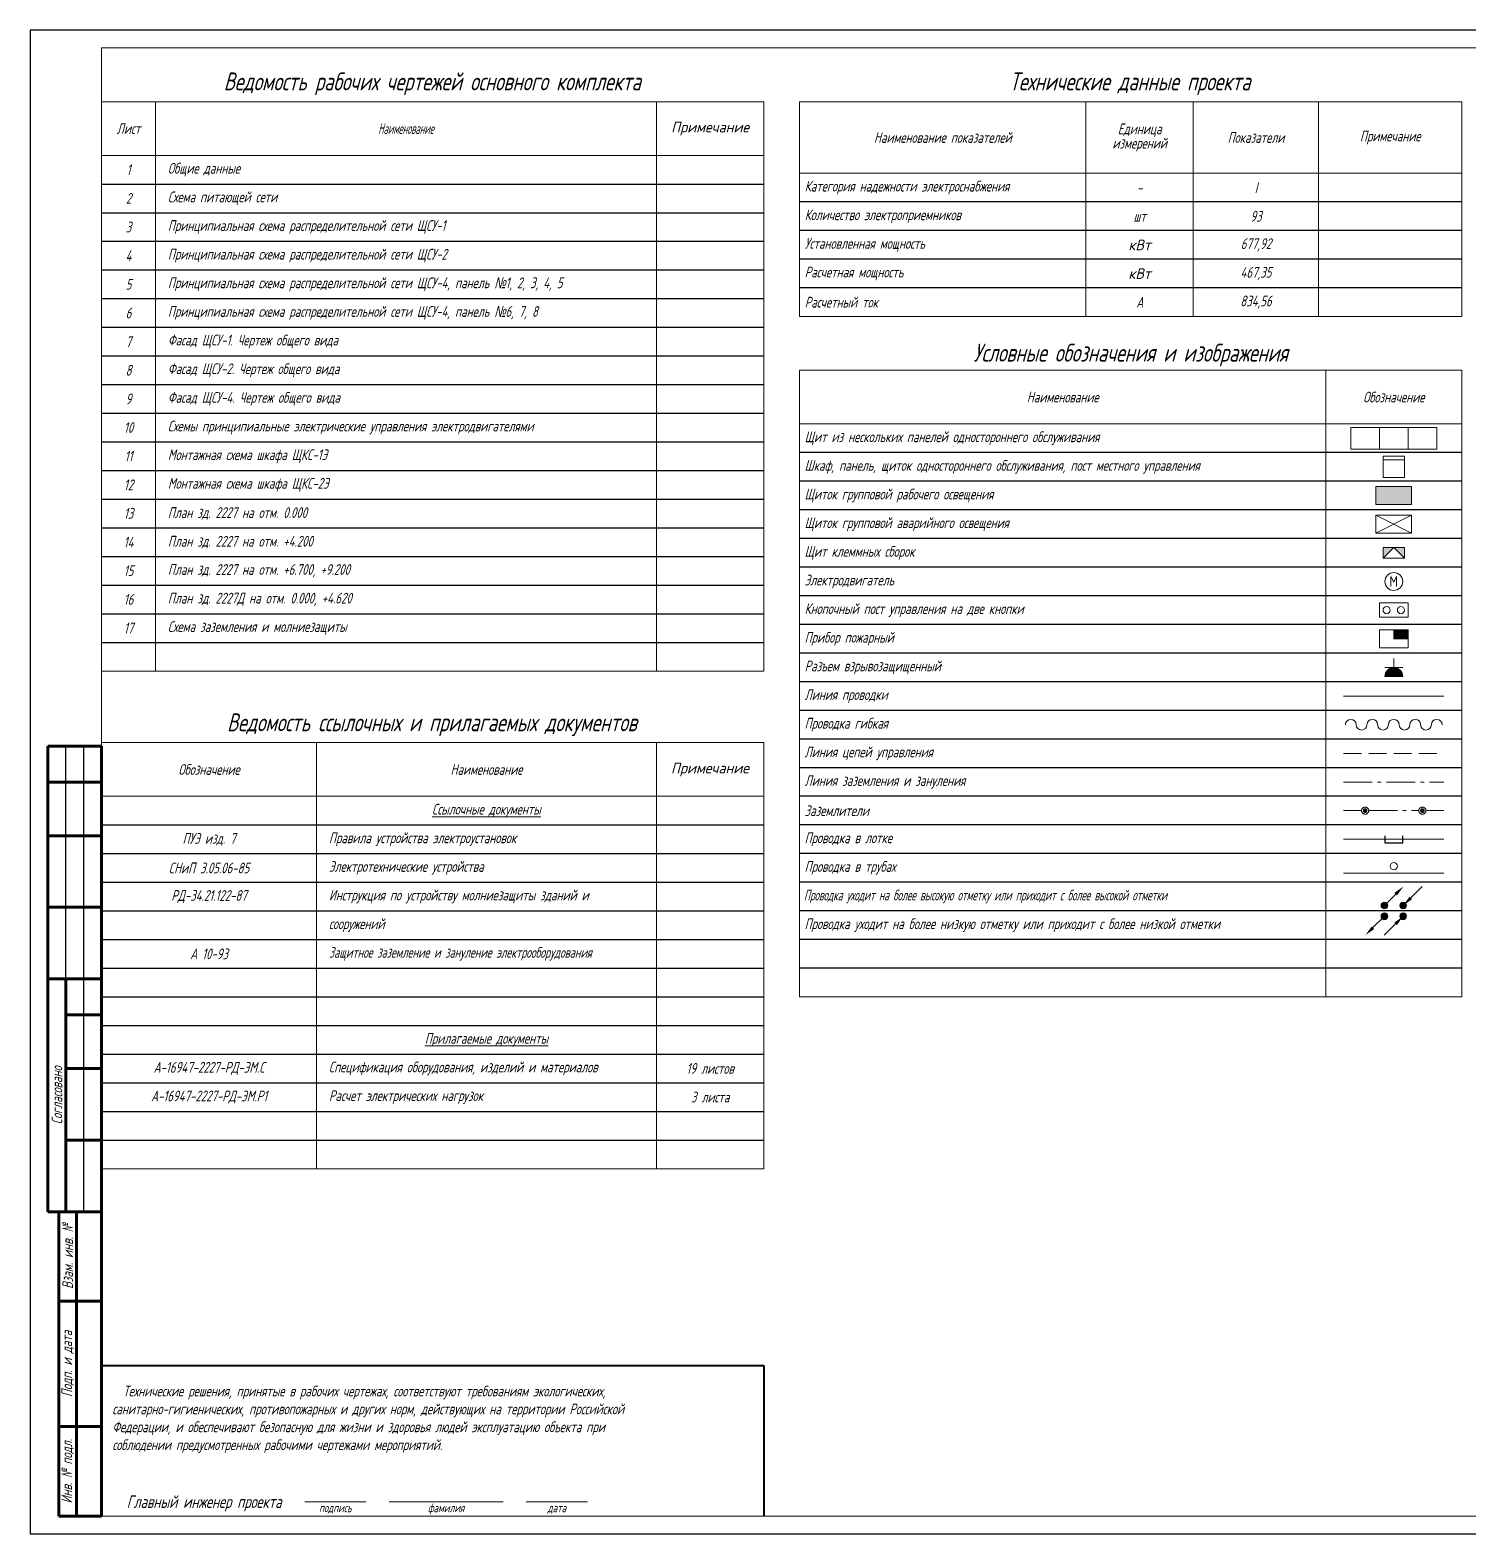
# Model space of a CAD drawing. Header units: millimetres. Extents: x -14296 to 10264, y -13087 to -5602.
# Drawn here: x -13456.7 to -13054.7, y -13086.7 to -12666.7 of the extents above; entities that cross this region are included whole.
import ezdxf

# ---------------------------------------------------------------- set-up
doc = ezdxf.new("R2010")
doc.units = ezdxf.units.MM
doc.linetypes.add('gost5', pattern=[7, 5, -2, 0])
doc.linetypes.add('gost6', pattern=[12, 8, -1.5, 1, -1.5])
for name, color, linetype, lineweight in [('Заземление (Вновь)', 6, 'gost6', 15), ('КаБель контрольный (Вновь)', 142, 'gost5', 15), ('КаБель силовой (Вновь)', 1, 'Continuous', 15), ('ППК и др. приБоры', 171, 'Continuous', 15), ('Рамка толстая', 7, 'Continuous', 15), ('Рамка тонкая', 5, 'Continuous', 25), ('ТаБлица', 253, 'Continuous', 15), ('Текст', 7, 'Continuous', 20), ('Штампы', 252, 'Continuous', 25), ('Щиты пульты (Вновь)', 5, 'Continuous', 15), ('Эл. аппараты (Вновь)', 93, 'Continuous', 15), ('ЭлектрооБорудование (Вновь)', 160, 'Continuous', 15)]:
    doc.layers.add(name, color=color, linetype=linetype, lineweight=lineweight)
doc.styles.add('gost.shx', font='gost.shx', dxfattribs={"oblique": 15})
doc.styles.add('Simplex', font='simplex.shx', dxfattribs={"width": 0.7, "oblique": 15})

# ---------------------------------------------------------------- blocks, each defined once
blk = doc.blocks.new('A$C0CDB385D')
at = {"layer": 'Рамка толстая'}
for p, q in [((20, 415), (20, 5)), ((589, 415), (20, 415)), ((589, 5), (589, 415)), ((20, 5), (589, 5))]:
    blk.add_line(p, q, dxfattribs=at)
at = {"layer": 'Рамка тонкая'}
for p, q in [((0, 420), (0, 0)), ((594, 420), (0, 420)), ((594, 0), (594, 420)), ((0, 0), (594, 0))]:
    blk.add_line(p, q, dxfattribs=at)
blk = doc.blocks.new('A$C2C4D244A')
at = {"layer": 'Эл. аппараты (Вновь)'}
for p, q in [((4, 8), (0, 8)), ((0, 8), (0, 0)), ((4, 0), (4, 8)), ((0, 0), (4, 0))]:
    blk.add_line(p, q, dxfattribs=at)
for centre in [(2, 6), (2, 2)]:
    blk.add_circle(centre, 1, dxfattribs=at)
blk = doc.blocks.new('*T1032')
at = {"layer": 'Штампы', "color": 0, "linetype": 'ByBlock', "lineweight": 60, "transparency": 16777216}
for p, q in [((0, 0), (0, 130)), ((0, 130), (15, 130)), ((15, 0), (15, 130)), ((0, 120), (15, 120)), ((0, 105), (15, 105)), ((0, 85), (15, 85)), ((0, 65), (15, 65)), ((5, 0), (5, 65)), ((5, 55), (15, 55)), ((5, 40), (15, 40)), ((5, 20), (15, 20)), ((0, 0), (15, 0))]:
    blk.add_line(p, q, dxfattribs=at)
at = {"layer": 'Штампы', "color": 5, "linetype": 'ByBlock', "lineweight": 25, "transparency": 16777216}
for p, q in [((5, 65), (5, 130)), ((10, 0), (10, 130))]:
    blk.add_line(p, q, dxfattribs=at)
at = {"layer": 'Штампы', "color": 2, "transparency": 16777216, "insert": (2.5, 32.5), "char_height": 3, "width": 61, "attachment_point": 5, "rotation": 90, "style": 'Simplex'}
blk.add_mtext('Согласовано', dxfattribs=at)
blk = doc.blocks.new('*T1033')
at = {"layer": 'Штампы', "color": 0, "linetype": 'ByBlock', "lineweight": 60, "transparency": 16777216}
for p, q in [((0, 0), (0, 85)), ((0, 85), (12, 85)), ((5, 0), (5, 85)), ((12, 0), (12, 85)), ((0, 60), (12, 60)), ((0, 25), (12, 25)), ((0, 0), (12, 0))]:
    blk.add_line(p, q, dxfattribs=at)
at = {"layer": 'Штампы', "color": 2, "transparency": 16777216, "char_height": 3, "attachment_point": 5, "rotation": 90, "style": 'Simplex'}
for s, insert, width in [('Взам. инв. {\\Fgost|c204;№}', (2.5, 72.5), 25), ('Подп. и дата', (2.5, 42.5), 35), ('Инв. {\\Fgost|c204;№} подл.', (2.5, 12.5), 25)]:
    blk.add_mtext(s, dxfattribs=dict(at, insert=insert, width=width))
blk = doc.blocks.new('A$C15B22022')
at = {"layer": 'Щиты пульты (Вновь)'}
for p, q in [((0, 6), (0, 0)), ((6, 6), (0, 6)), ((6, 0), (6, 6)), ((0, 1), (6, 1)), ((0, 0), (6, 0))]:
    blk.add_line(p, q, dxfattribs=at)
blk = doc.blocks.new('A$C4BB167BF')
at = {"layer": 'Щиты пульты (Вновь)'}
h = blk.add_hatch(color=256, dxfattribs=at)
h.paths.add_polyline_path([(0, 3), (0, 0), (3, 3)])
h.paths.add_polyline_path([(6, 3), (3, 3), (6, 0)])
for p, q in [((0, 3), (0, 0)), ((6, 3), (0, 3)), ((0, 0), (3, 3)), ((3, 3), (6, 0)), ((6, 0), (6, 3)), ((0, 0), (6, 0))]:
    blk.add_line(p, q, dxfattribs=at)
blk = doc.blocks.new('A$C25011874')
at = {"layer": 'ППК и др. приБоры'}
blk.add_hatch(color=256, dxfattribs=at).paths.add_polyline_path([(4, 0), (4, 2.5), (0, 2.5), (0, 0)])
for p, q in [((0, 5), (0, 0)), ((8, 5), (0, 5)), ((8, 0), (8, 5)), ((4, 2.5), (0, 2.5)), ((0, 0), (8, 0)), ((4, 0), (4, 2.5))]:
    blk.add_line(p, q, dxfattribs=at)
blk = doc.blocks.new('A$C52C35D5F')
at = {"layer": 'Щиты пульты (Вновь)'}
blk.add_hatch(color=256, dxfattribs=at).paths.add_polyline_path([(0, 5), (0, 0), (10, 0), (10, 5)])
for p, q in [((0, 5), (0, 0)), ((10, 5), (0, 5)), ((10, 0), (10, 5)), ((0, 0), (10, 0))]:
    blk.add_line(p, q, dxfattribs=at)
blk = doc.blocks.new('A$C66865B55')
at = {"layer": 'Щиты пульты (Вновь)'}
for p, q in [((0, 5), (0, 0)), ((10, 5), (0, 5)), ((0, 5), (10, 0)), ((0, 0), (10, 5)), ((10, 0), (10, 5)), ((0, 0), (10, 0))]:
    blk.add_line(p, q, dxfattribs=at)

msp = doc.modelspace()

# ---------------------------------------------------------------- hatches: boundary and pattern name
at = {"layer": 'Заземление (Вновь)'}
for points in [[(-13083.21622, -12884.74065, 1), (-13084.21622, -12884.74065, 1)], [(-13067.21622, -12884.74065, 1), (-13068.21622, -12884.74065, 1)]]:
    msp.add_hatch(color=256, dxfattribs=at).paths.add_polyline_path(points)
at = {"layer": 'КаБель силовой (Вновь)'}
for points in [[(-13077.40372, -12911.24065, 1), (-13079.27872, -12911.24065, 1)], [(-13072.15372, -12911.24065, 1), (-13074.02872, -12911.24065, 1)], [(-13077.40372, -12914.24065, 1), (-13079.27872, -12914.24065, 1)], [(-13072.15372, -12914.24065, 1), (-13074.02872, -12914.24065, 1)]]:
    msp.add_hatch(color=256, dxfattribs=at).paths.add_polyline_path(points)
at = {"layer": 'Эл. аппараты (Вновь)'}
msp.add_hatch(color=256, dxfattribs=at).paths.add_polyline_path([(-13078.21622, -12847.28447), (-13073.21622, -12847.28447, 1)])

# ---------------------------------------------------------------- linework, layer by layer
at = {"layer": 'Заземление (Вновь)'}
for p, q in [((-13089.71622, -12876.74065), (-13061.71622, -12876.74065)), ((-13089.71622, -12884.74065), (-13084.71622, -12884.74065)), ((-13082.71622, -12884.74065), (-13068.71622, -12884.74065)), ((-13066.71622, -12884.74065), (-13061.71622, -12884.74065))]:
    msp.add_line(p, q, dxfattribs=at)
for centre, radius in [((-13083.71622, -12884.74065), 1), ((-13083.71622, -12884.74065), 0.5), ((-13067.71622, -12884.74065), 1), ((-13067.71622, -12884.74065), 0.5)]:
    msp.add_circle(centre, radius, dxfattribs=at)
at = {"layer": 'КаБель контрольный (Вновь)'}
msp.add_line((-13089.71622, -12868.74065), (-13061.71622, -12868.74065), dxfattribs=at)
at = {"layer": 'КаБель силовой (Вновь)'}
for p, q in [((-13089.71622, -12852.74065), (-13061.71622, -12852.74065)), ((-13089.71622, -12892.74065), (-13061.71622, -12892.74065)), ((-13089.71622, -12902.24065), (-13061.71622, -12902.24065)), ((-13067.78792, -12905.93735), (-13070.9699, -12909.11933)), ((-13078.34122, -12911.24065), (-13075.15924, -12908.05867)), ((-13078.34122, -12914.24065), (-13081.5232, -12917.42263)), ((-13078.39452, -12919.54395), (-13075.21254, -12916.36197))]:
    msp.add_line(p, q, dxfattribs=at)
for centre, radius in [((-13075.71622, -12900.24065), 1), ((-13078.34122, -12911.24065), 0.9375), ((-13073.09122, -12911.24065), 0.9375), ((-13078.34122, -12914.24065), 0.9375), ((-13073.09122, -12914.24065), 0.9375)]:
    msp.add_circle(centre, radius, dxfattribs=at)
for centre, start, end in [((-13087.71622, -12860.74065), 0, 180), ((-13081.71622, -12860.74065), 0, 180), ((-13075.71622, -12860.74065), 0, 180), ((-13069.71622, -12860.74065), 0, 180), ((-13063.71622, -12860.74065), 0, 180), ((-13084.71622, -12860.74065), 180, 0), ((-13078.71622, -12860.74065), 180, 0), ((-13072.71622, -12860.74065), 180, 0), ((-13066.71622, -12860.74065), 180, 0)]:
    msp.add_arc(centre, 1.5, start, end, dxfattribs=at)
for points in [[(-13074.80569, -12908.41222), (-13075.51279, -12907.70512), (-13073.03792, -12905.93735)], [(-13071.32345, -12908.76578), (-13070.61635, -12909.47288), (-13073.09122, -12911.24065)], [(-13074.85899, -12916.71552), (-13075.56609, -12916.00842), (-13073.09122, -12914.24065)], [(-13081.87675, -12917.06908), (-13081.16965, -12917.77618), (-13083.64452, -12919.54395)]]:
    msp.add_solid(points, dxfattribs=at)
at = {"layer": 'Рамка тонкая'}
for p, q in [((-13436.71622, -12709.74065), (-13251.71622, -12709.74065)), ((-13056.71622, -12714.74065), (-13241.71622, -12714.74065)), ((-13436.71622, -12717.74065), (-13251.71622, -12717.74065)), ((-13436.71622, -12725.74065), (-13251.71622, -12725.74065)), ((-13056.71622, -12722.74065), (-13241.71622, -12722.74065)), ((-13436.71622, -12733.74065), (-13251.71622, -12733.74065)), ((-13056.71622, -12730.74065), (-13241.71622, -12730.74065)), ((-13436.71622, -12741.74065), (-13251.71622, -12741.74065)), ((-13056.71622, -12738.74065), (-13241.71622, -12738.74065)), ((-13436.71622, -12749.74065), (-13251.71622, -12749.74065)), ((-13436.71622, -12757.74065), (-13251.71622, -12757.74065)), ((-13436.71622, -12765.74065), (-13251.71622, -12765.74065)), ((-13436.71622, -12773.74065), (-13251.71622, -12773.74065)), ((-13436.71622, -12781.74065), (-13251.71622, -12781.74065)), ((-13056.71622, -12784.74065), (-13241.71622, -12784.74065)), ((-13436.71622, -12789.74065), (-13251.71622, -12789.74065)), ((-13056.71622, -12792.74065), (-13241.71622, -12792.74065)), ((-13436.71622, -12797.74065), (-13251.71622, -12797.74065)), ((-13056.71622, -12800.74065), (-13241.71622, -12800.74065)), ((-13436.71622, -12805.74065), (-13251.71622, -12805.74065)), ((-13056.71622, -12808.74065), (-13241.71622, -12808.74065)), ((-13436.71622, -12813.74065), (-13251.71622, -12813.74065)), ((-13056.71622, -12816.74065), (-13241.71622, -12816.74065)), ((-13436.71622, -12821.74065), (-13251.71622, -12821.74065)), ((-13056.71622, -12824.74065), (-13241.71622, -12824.74065)), ((-13436.71622, -12829.74065), (-13251.71622, -12829.74065)), ((-13056.71622, -12832.74065), (-13241.71622, -12832.74065)), ((-13436.71622, -12837.74065), (-13251.71622, -12837.74065)), ((-13056.71622, -12840.74065), (-13241.71622, -12840.74065)), ((-13056.71622, -12848.74065), (-13241.71622, -12848.74065)), ((-13056.71622, -12856.74065), (-13241.71622, -12856.74065)), ((-13056.71622, -12864.74065), (-13241.71622, -12864.74065)), ((-13056.71622, -12872.74065), (-13241.71622, -12872.74065)), ((-13056.71622, -12880.74065), (-13241.71622, -12880.74065)), ((-13436.71622, -12888.74065), (-13251.71622, -12888.74065)), ((-13056.71622, -12888.74065), (-13241.71622, -12888.74065)), ((-13436.71622, -12896.74065), (-13251.71622, -12896.74065)), ((-13056.71622, -12896.74065), (-13241.71622, -12896.74065)), ((-13436.71622, -12904.74065), (-13251.71622, -12904.74065)), ((-13056.71622, -12904.74065), (-13241.71622, -12904.74065)), ((-13436.71622, -12912.74065), (-13251.71622, -12912.74065)), ((-13056.71622, -12912.74065), (-13241.71622, -12912.74065)), ((-13436.71622, -12920.74065), (-13251.71622, -12920.74065)), ((-13056.71622, -12920.74065), (-13241.71622, -12920.74065)), ((-13436.71622, -12928.74065), (-13251.71622, -12928.74065)), ((-13056.71622, -12928.74065), (-13241.71622, -12928.74065)), ((-13436.71622, -12936.74065), (-13251.71622, -12936.74065)), ((-13436.71622, -12944.74065), (-13251.71622, -12944.74065)), ((-13436.71622, -12952.74065), (-13251.71622, -12952.74065)), ((-13436.71622, -12960.74065), (-13251.71622, -12960.74065)), ((-13436.71622, -12968.74065), (-13251.71622, -12968.74065)), ((-13436.71622, -12976.74065), (-13251.71622, -12976.74065)), ((-13436.71622, -12976.74065), (-13251.71622, -12976.74065))]:
    msp.add_line(p, q, dxfattribs=at)
at = {"layer": 'Рамка тонкая', "lineweight": 30}
for p, q in [((-13078.21622, -12891.74065), (-13078.21622, -12893.74065)), ((-13078.21622, -12893.74065), (-13073.21622, -12893.74065)), ((-13073.21622, -12893.74065), (-13073.21622, -12891.74065))]:
    msp.add_line(p, q, dxfattribs=at)
at = {"layer": 'ТаБлица'}
for p, q in [((-13436.71622, -12686.74065), (-13251.71622, -12686.74065)), ((-13421.71622, -12686.74065), (-13421.71622, -12845.74065)), ((-13281.71622, -12686.74065), (-13281.71622, -12845.74065)), ((-13251.71622, -12686.74065), (-13251.71622, -12845.74065)), ((-13241.71622, -12686.74065), (-13056.71622, -12686.74065)), ((-13241.71622, -12686.74065), (-13166.71622, -12686.74065)), ((-13241.71622, -12686.74065), (-13241.71622, -12746.74065)), ((-13161.71622, -12746.74065), (-13161.71622, -12686.74065)), ((-13131.71622, -12746.74065), (-13131.71622, -12686.74065)), ((-13096.71622, -12686.74065), (-13096.71622, -12746.74065)), ((-13056.71622, -12686.74065), (-13056.71622, -12746.74065)), ((-13436.71622, -12701.74065), (-13251.71622, -12701.74065)), ((-13056.71622, -12706.74065), (-13241.71622, -12706.74065)), ((-13056.71622, -12746.74065), (-13241.71622, -12746.74065)), ((-13241.71622, -12761.74065), (-13056.71622, -12761.74065)), ((-13241.71622, -12761.74065), (-13241.71622, -12936.74065)), ((-13094.71622, -12936.74065), (-13094.71622, -12761.74065)), ((-13056.71622, -12761.74065), (-13056.71622, -12936.74065)), ((-13056.71622, -12776.74065), (-13241.71622, -12776.74065)), ((-13436.71622, -12845.74065), (-13251.71622, -12845.74065)), ((-13436.71622, -12865.74065), (-13251.71622, -12865.74065)), ((-13376.71622, -12865.74065), (-13376.71622, -12984.74065)), ((-13281.71622, -12865.74065), (-13281.71622, -12984.74065)), ((-13251.71622, -12865.74065), (-13251.71622, -12984.74065)), ((-13436.71622, -12880.74065), (-13376.71622, -12880.74065)), ((-13436.71622, -12880.74065), (-13251.71622, -12880.74065)), ((-13056.71622, -12936.74065), (-13241.71622, -12936.74065)), ((-13436.71622, -12984.74065), (-13251.71622, -12984.74065))]:
    msp.add_line(p, q, dxfattribs=at)
at = {"layer": 'ТаБлица', "lineweight": 40}
for p, q in [((-13436.71622, -13039.74065), (-13251.71622, -13039.74065)), ((-13251.71622, -13039.74065), (-13251.71622, -13081.74065))]:
    msp.add_line(p, q, dxfattribs=at)
at = {"layer": 'Штампы', "lineweight": 60}
msp.add_line((-13436.71622, -13026.74065), (-13436.71622, -13081.74065), dxfattribs=at)
at = {"layer": 'Щиты пульты (Вновь)'}
for p, q in [((-13087.71622, -12777.74065), (-13087.71622, -12783.74065)), ((-13087.71622, -12777.74065), (-13063.71622, -12777.74065)), ((-13079.71622, -12777.74065), (-13079.71622, -12783.74065)), ((-13071.71622, -12777.74065), (-13071.71622, -12783.74065)), ((-13063.71622, -12777.74065), (-13063.71622, -12783.74065)), ((-13063.71622, -12783.74065), (-13087.71622, -12783.74065))]:
    msp.add_line(p, q, dxfattribs=at)
at = {"layer": 'Эл. аппараты (Вновь)'}
for p, q in [((-13075.71622, -12844.78447), (-13075.71622, -12842.28447)), ((-13078.21622, -12844.78447), (-13073.21622, -12844.78447)), ((-13078.21622, -12847.28447), (-13073.21622, -12847.28447))]:
    msp.add_line(p, q, dxfattribs=at)
msp.add_arc((-13075.71622, -12847.28447), 2.5, 0, 180, dxfattribs=at)
at = {"layer": 'ЭлектрооБорудование (Вновь)'}
msp.add_circle((-13075.71622, -12820.74065), 2.5, dxfattribs=at)

# ---------------------------------------------------------------- block references
for name, p in [('A$C0CDB385D', (-13456.71621, -13086.74065)), ('A$C4BB167BF', (-13078.71617, -12814.24062)), ('*T1032', (-13451.71622, -12996.74065)), ('*T1033', (-13448.71622, -13081.74065))]:
    msp.add_blockref(name, p)
at = {"rotation": 180}
for name, p in [('A$C15B22022', (-13072.71627, -12785.74062)), ('A$C25011874', (-13071.71627, -12834.26426))]:
    msp.add_blockref(name, p, dxfattribs=at)
at = {"layer": 'Рамка тонкая', "rotation": 180}
for name, p in [('A$C52C35D5F', (-13070.71622, -12794.24064)), ('A$C66865B55', (-13070.71622, -12802.24064))]:
    msp.add_blockref(name, p, dxfattribs=at)
at = {"layer": 'Эл. аппараты (Вновь)', "rotation": 270}
msp.add_blockref('A$C2C4D244A', (-13079.71622, -12826.74067), dxfattribs=at)

# ---------------------------------------------------------------- texts
at = {"layer": 'Текст', "lineweight": 35, "char_height": 5, "attachment_point": 5, "line_spacing_factor": 0.8, "style": 'Simplex'}
for s, insert, width in [('{\\Q15;Ведомость рабочих чертежей основного комплекта}', (-13344.35182, -12681.75725), 185.272871), ('{\\Q15;Технические данные проекта}', (-13149.42587, -12681.75725), 185.272871), ('{\\Q15;Условные обозначения и изображения}', (-13149.21622, -12757.51893), 185), ('{\\Q15;Ведомость ссылочных и прилагаемых документов}', (-13344.45183, -12860.75725), 185.272871)]:
    msp.add_mtext(s, dxfattribs=dict(at, insert=insert, width=width))
at = {"layer": 'Текст', "style": 'Simplex'}
for s, insert, char_height, width, attachment_point in [('{\\W0.9;\\C2;Примечание}', (-13266.71622, -12694.24065), 3, 30, 5), ('{\\C2;Лист}', (-13429.21622, -12694.24065), 3, 15, 5), ('{\\Fgost|c204;\\Q15;\\C2;Наименование}', (-13351.71622, -12694.24065), 3, 140, 5), ('{\\C2;1', (-13429.21622, -12705.74065), 3, 15, 5), ('\\pl3.5;Общие данные', (-13421.71622, -12705.74065), 3, 140, 4), ('{\\C2;2}', (-13429.21622, -12713.74065), 3, 15, 5), ('\\pl3.5001;{\\C2;Схема питающей сети}', (-13421.71622, -12713.74065), 3, 140, 4), ('{\\C2;3}', (-13429.21622, -12721.74065), 3, 15, 5), ('\\pl3.5001;Принципиальная схема распределительной сети ЩСУ-1', (-13421.71622, -12721.74065), 3, 140, 4), ('{\\C2;4}', (-13429.21622, -12729.74065), 3, 15, 5), ('\\pl3.5001;Принципиальная схема распределительной сети ЩСУ-2', (-13421.71622, -12729.74065), 3, 140, 4), ('{\\C2;5}', (-13429.21622, -12737.74065), 3, 15, 5), ('\\pl3.5001;Принципиальная схема распределительной сети ЩСУ-4, панель {\\fArial|b0|i0|c204|p34;№}1, 2, 3, 4, 5', (-13421.71622, -12737.74065), 3, 140, 4), ('{\\C2;6}', (-13429.21622, -12745.74065), 3, 15, 5), ('\\pl3.5001;Принципиальная схема распределительной сети ЩСУ-4, панель {\\fArial|b0|i0|c204|p34;№}6, 7, 8', (-13421.71622, -12745.74065), 3, 140, 4), ('{\\C2;7}', (-13429.21622, -12753.74065), 3, 15, 5), ('\\pl3.5001;Фасад ЩСУ-1. Чертеж общего вида', (-13421.71622, -12753.74065), 3, 140, 4), ('{\\C2;8}', (-13429.21622, -12761.74065), 3, 15, 5), ('\\pl3.5001;Фасад ЩСУ-2. Чертеж общего вида', (-13421.71622, -12761.74065), 3, 140, 4), ('\\pl3.5001;Фасад ЩСУ-4. Чертеж общего вида', (-13421.71622, -12769.74065), 3, 140, 4), ('{\\C2;9}', (-13429.21622, -12769.74065), 3, 15, 5), ('{\\C2;10}', (-13429.21622, -12777.74065), 3, 15, 5), ('\\pl3.5001;Схемы принципиальные электрические управления электродвигателями', (-13421.71622, -12777.74065), 3, 140, 4), ('11', (-13429.21622, -12785.74065), 3, 15, 5), ('\\pl3.5001;Монтажная схема шкафа ЩКС-1Э', (-13421.71622, -12785.74065), 3, 140, 4), ('12', (-13429.21622, -12793.74065), 3, 15, 5), ('\\pl3.5001;Монтажная схема шкафа ЩКС-2Э', (-13421.71622, -12793.74065), 3, 140, 4), ('13', (-13429.21622, -12801.74065), 3, 15, 5), ('\\pl3.5001;План {\\C2;зд. 2227 на отм. 0.000}', (-13421.71622, -12801.74065), 3, 140, 4), ('14', (-13429.21622, -12809.74065), 3, 15, 5), ('\\pl3.5001;План {\\C2;зд. 2227 на отм. +4.200}', (-13421.71622, -12809.74065), 3, 140, 4), ('15', (-13429.21622, -12817.74065), 3, 15, 5), ('\\pl3.5001;План {\\C2;зд. 2227 на отм. +6.700, +9.200}', (-13421.71622, -12817.74065), 3, 140, 4), ('16', (-13429.21622, -12825.74065), 3, 15, 5), ('\\pl3.5001;План {\\C2;зд. 2227Д на отм. 0.000, +4.620}', (-13421.71622, -12825.74065), 3, 140, 4), ('17', (-13429.21622, -12833.74065), 3, 15, 5), ('\\pl3.5001;Схема {\\C2;заземления и молниезащиты}', (-13421.71622, -12833.74065), 3, 140, 4), ('ПУЭ изд. 7', (-13406.71622, -12892.74065), 3, 60, 5), ('\\pl3.5;Правила устройства электроустановок', (-13376.71622, -12892.74065), 3, 95, 4), ('СНиП 3.05.06-85', (-13406.71622, -12900.74065), 3, 60, 5), ('\\pl3.5;Электротехнические устройства', (-13376.71622, -12900.74065), 3, 95, 4), ('РД-34.21.122-87', (-13406.71622, -12908.74065), 3, 60, 5), ('\\pl3.5001;Инструкция по устройству молниезащиты зданий и', (-13376.71622, -12908.74065), 3, 95, 4), ('\\pl3.5001;сооружений', (-13376.71622, -12916.74065), 3, 95, 4), ('А 10-93', (-13406.71622, -12924.74065), 3, 60, 5), ('\\pl3.5001;{\\W0.65;Защитное заземление и зануление электрооборудования}', (-13376.71622, -12924.74065), 3, 95, 4), ('А-16947-2227-РД-ЭМ.С', (-13406.71622, -12956.74065), 3, 60, 5), ('\\pl3.5001;Спецификация оборудования, изделий и материалов', (-13376.71622, -12956.74065), 3, 95, 4), ('19 листов', (-13266.71622, -12956.74065), 3, 30, 5), ('А-16947-2227-РД-ЭМ.Р1', (-13406.71622, -12964.74065), 3, 60, 5), ('\\pl3.5001;Расчет электрических нагрузок', (-13376.71622, -12964.74065), 3, 95, 4), ('3 листа', (-13266.71622, -12964.74065), 3, 30, 5), ('\\pi3,l3;Технические решения, принятые в рабочих чертежах, соответствуют требованиям экологических, \\P\\pi0;санитарно-гигиенических, противопожарных и других норм, действующих на территории Российской \\PФедерации, и обеспечивают безопасную для жизни и здоровья людей эксплуатацию объекта при \\Pсоблюдении предусмотренных рабочими чертежами мероприятий.', (-13436.71622, -13054.74065), 3, 185, 4), ('\\A1;\\pi3.5,l3.5;Главный инженер проекта    {\\H0.7x;\\S               /подпись;\\H1.4286x;    \\H0.70001x;\\S                            /фамилия;\\H1.4286x;    \\H0.70001x;\\S               /дата;\\H1.4286x;\\P}', (-13436.71622, -13077.74065), 3.5, 185, 4)]:
    msp.add_mtext(s, dxfattribs=dict(at, insert=insert, char_height=char_height, width=width, attachment_point=attachment_point))
at = {"layer": 'Текст', "char_height": 3, "line_spacing_factor": 0.8, "style": 'Simplex'}
for s, insert, width, attachment_point in [('{\\Q15;Наименование показателей}', (-13201.71622, -12696.74065), 80.0000001, 5), ('{\\Q15;Единица\\Pизмерений}', (-13146.71622, -12696.74065), 30, 5), ('{\\Q15;Показатели}', (-13114.21622, -12696.74065), 35, 5), ('{\\Q15;Примечание}', (-13076.71622, -12696.74065), 40, 5), (' Категория надежности электроснабжения', (-13241.69026, -12710.74065), 79.9740406, 4), ('-', (-13146.71622, -12710.74065), 30, 5), ('I', (-13114.21622, -12710.74065), 35, 5), (' Количество электроприемников', (-13241.69026, -12718.74065), 79.9740406, 4), ('93', (-13114.21622, -12718.74065), 35, 5), ('{\\Q15;шт}', (-13146.71622, -12718.74065), 30, 5), ('{\\Q15; Установленная мощность}', (-13241.6643, -12726.74065), 79.9480812, 4), ('{\\Q15;\\W0.9;кВт}', (-13146.71622, -12726.74065), 30, 5), ('677,92', (-13114.21622, -12726.74065), 35, 5), ('{\\Q15; Расчетная мощность}', (-13241.69026, -12734.74065), 79.9740406, 4), ('{\\Q15;\\W0.9;кВт}', (-13146.71622, -12734.74065), 30, 5), ('467,35', (-13114.21622, -12734.74065), 35, 5), ('{\\Q15; Расчетный ток}', (-13241.69026, -12742.74065), 79.9740406, 4), ('{\\Q15;А}', (-13146.70324, -12742.74065), 29.9740406, 5), ('834,56', (-13114.21622, -12742.74065), 35, 5), ('{\\Q15;Наименование}', (-13168.21622, -12769.24065), 147, 5), ('{\\Q15;Обозначение}', (-13075.71622, -12769.24065), 38, 5), (' Щит из нескольких панелей одностороннего обслуживания', (-13241.71622, -12780.74065), 147, 4), (' Шкаф, панель, щиток одностороннего обслуживания, пост местного управления', (-13241.71622, -12788.74065), 147, 4), (' Щиток групповой рабочего освещения', (-13241.71622, -12796.74065), 147, 4), (' Щиток групповой аварийного освещения', (-13241.71622, -12804.74065), 147, 4), (' Щит клеммных сборок', (-13241.71622, -12812.74065), 147, 4), (' Электродвигатель', (-13241.71622, -12820.74065), 147, 4), ('{\\Q15; Кнопочный пост управления на две кнопки}', (-13241.71622, -12828.74065), 147, 4), (' Прибор пожарный', (-13241.71622, -12836.74065), 147, 4), (' Разъем взрывозащищенный', (-13241.71622, -12844.74065), 147, 4), ('{\\Q15; Линия проводки}', (-13241.71622, -12852.74065), 147, 4), (' Проводка гибкая', (-13241.71622, -12860.74065), 147, 4), ('{\\Q15; Линия цепей управления}', (-13241.71622, -12868.74065), 147, 4), ('{\\Q15;Обозначение}', (-13406.71622, -12873.24065), 60, 5), ('{\\Q15;Наименование}', (-13329.21622, -12873.24065), 95, 5), ('{\\Q15;\\W0.9;Примечание}', (-13266.76622, -12873.24065), 29.8999969, 5), ('{\\Q15; Линия заземления и зануления}', (-13241.71622, -12876.74065), 147, 4), ('{\\Q15;\\LСсылочные документы}', (-13329.21622, -12884.74065), 95, 5), ('{\\Q15; Заземлители}', (-13241.71622, -12884.74065), 147, 4), ('{\\Q15; Проводка в лотке}', (-13241.71622, -12892.74065), 147, 4), ('{\\Q15; Проводка в трубах}', (-13241.71622, -12900.74065), 147, 4), ('{\\W0.6; Проводка уходит на более высокую отметку или приходит с более высокой отметки}', (-13241.71622, -12908.74065), 147, 4), ('{\\W0.7; Проводка уходит на более низкую отметку или приходит с более низкой отметки}', (-13241.71622, -12916.74065), 147, 4), ('{\\Q15;\\LПрилагаемые документы}', (-13329.21622, -12948.74065), 95, 5)]:
    msp.add_mtext(s, dxfattribs=dict(at, insert=insert, width=width, attachment_point=attachment_point))
at = {"layer": 'ЭлектрооБорудование (Вновь)', "insert": (-13075.71622, -12820.74065), "char_height": 3, "width": 6.7817159, "attachment_point": 5, "style": 'gost.shx'}
msp.add_mtext('{\\Q0;М}', dxfattribs=at)

doc.saveas('drawing.dxf')
